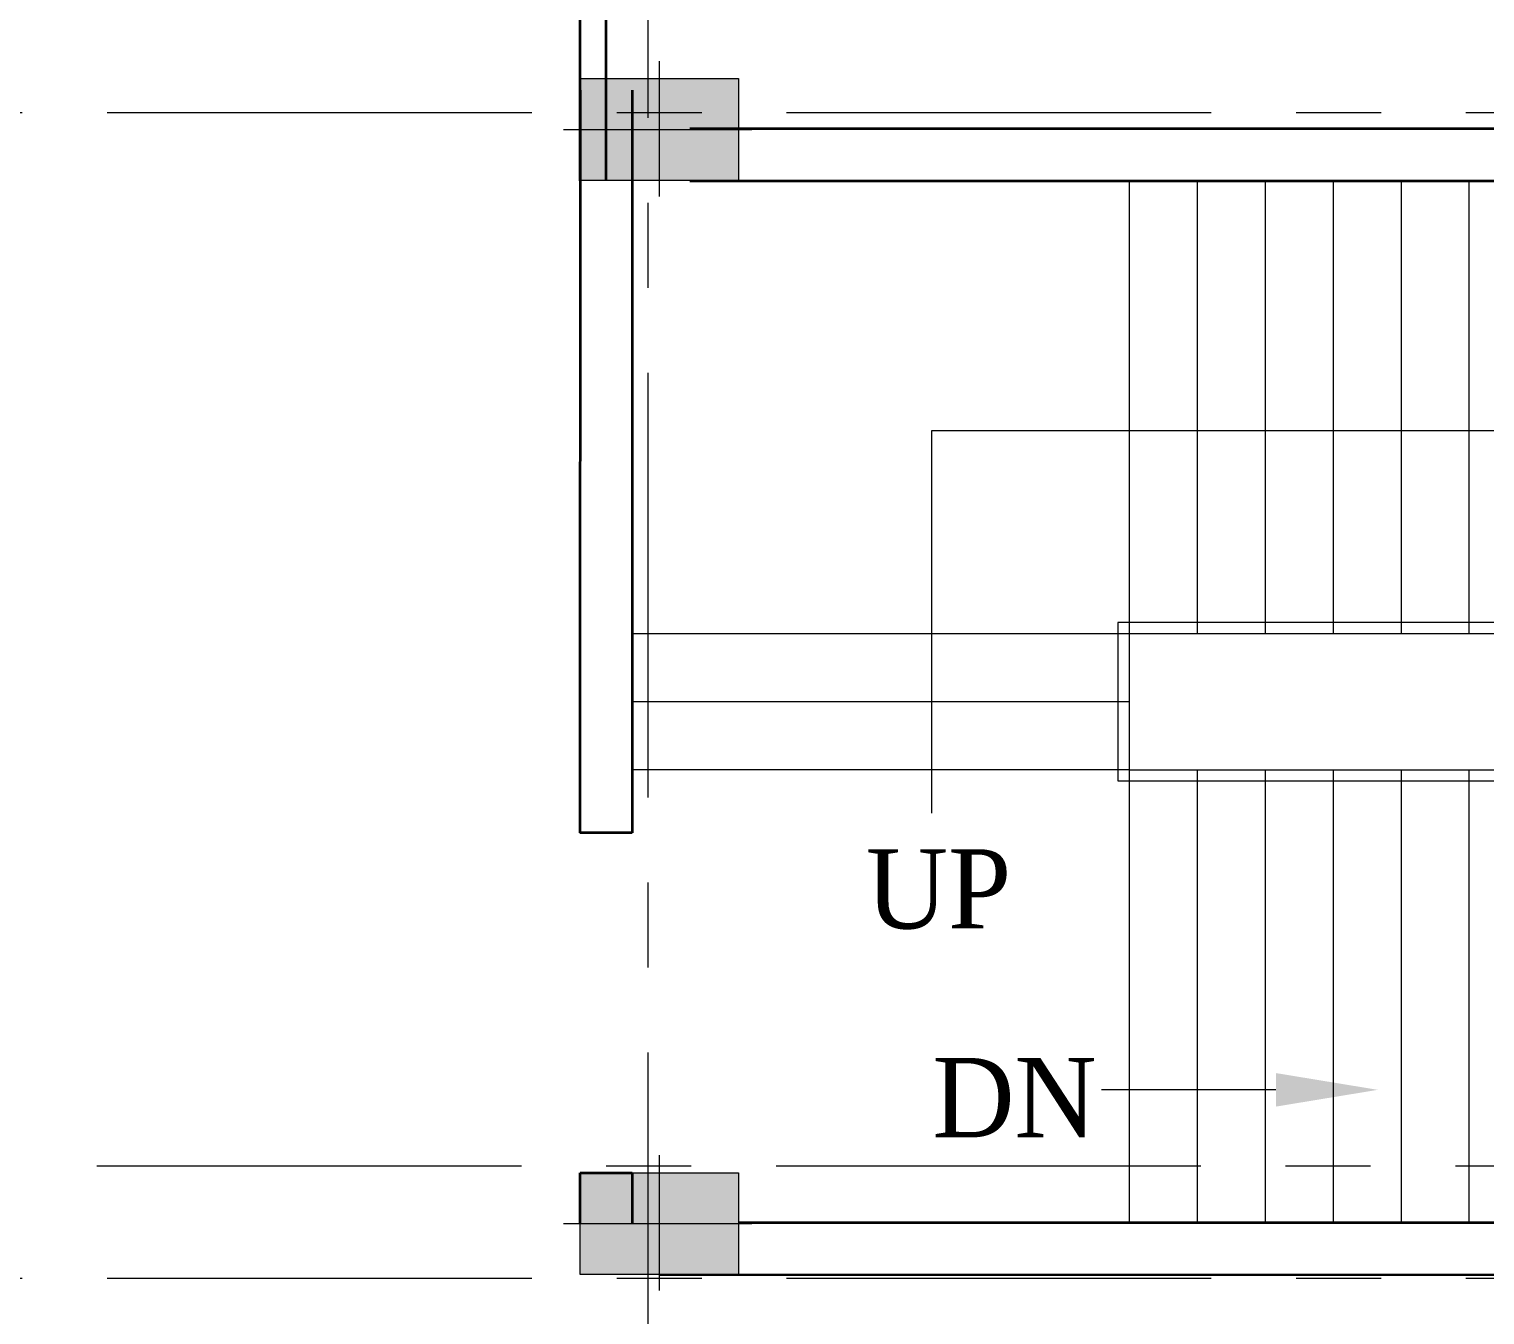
# Model space of a CAD drawing. Header units: inches. Extents: x 1789308 to 1948517, y 1504002 to 1708835.
# Drawn here: x 1890694 to 1891979, y 1667214 to 1668349 of the extents above; entities that cross this region are included whole.
import ezdxf
from ezdxf import colors
from ezdxf.entities.mleader import LeaderData, LeaderLine
from ezdxf.math import Vec2, Vec3

# ---------------------------------------------------------------- set-up
doc = ezdxf.new("R2010")
doc.units = ezdxf.units.IN
doc.header["$LTSCALE"] = 0.015
doc.header["$MEASUREMENT"] = 0
doc.linetypes.add('$DDT_AUDIT_GENERATED_(C)', pattern=[0])
doc.linetypes.add('CENTER', pattern=[2, 1.25, -0.25, 0.25, -0.25])
for name, color, linetype, lineweight in [('COLUMN - HACTH - STR', 25, '$DDT_AUDIT_GENERATED_(C)', 15), ('COLUMN - STR', 6, 'Continuous', 15), ('GRID - COLUMN - STR', 251, 'CENTER', 15), ('RAILING', 15, 'Continuous', 9), ('SECTION -  LINE - STR', 3, 'Continuous', 20), ('STAIRCASE', 161, 'Continuous', 13), ('TEXT', 7, 'Continuous', 5), ('wall', 1, 'Continuous', 35)]:
    doc.layers.add(name, color=color, linetype=linetype, lineweight=lineweight)
doc.styles.add('DIM 300', font='times.ttf', dxfattribs={"height": 300})
doc.styles.add('DIM 400', font='times.ttf', dxfattribs={"height": 400})
doc.styles.add('Scale M 100', font='times.ttf', dxfattribs={"width": 0.95, "height": 350})
doc.dimstyles.new('DIM 300', dxfattribs={"dimtxt": 300, "dimasz": 77, "dimexe": 66, "dimexo": 150, "dimgap": 12, "dimtad": 0, "dimdec": 0, "dimzin": 0, "dimdsep": 46, "dimtxsty": 'DIM 300', "dimblk": 'ARCHTICK', "dimcen": 0.09, "dimdle": 66, "dimclrd": 256, "dimclre": 256, "dimclrt": 7, "dimadec": 0, "dimazin": 0, "dimtfac": 1, "dimtdec": 0, "dimtofl": 0, "dimtmove": 2, "dimatfit": 3, "dimfxl": 300, "dimtolj": 1, "dimtzin": 0, "dimlwd": -1, "dimlwe": -1, "dimarcsym": 0})

# ---------------------------------------------------------------- blocks, each defined once
blk = doc.blocks.new('450X700')
at = {"layer": 'COLUMN - HACTH - STR'}
blk.add_hatch(color=256, dxfattribs=at).paths.add_polyline_path([(0, 0), (0, -700), (450, -700), (450, 0)])
at = {"layer": 'COLUMN - STR'}
for p, q in [((225, -773), (225, 59.2)), ((-77.2, -350), (520.4, -350))]:
    blk.add_line(p, q, dxfattribs=at)
blk.add_lwpolyline([(0, 0), (450, 0), (450, -700), (0, -700)], close=True, dxfattribs=at)
blk = doc.blocks.new('_ArchTick')
at = {"color": 0, "linetype": 'ByBlock', "lineweight": -3, "const_width": 0.15}
blk.add_lwpolyline([(-0.5, -0.5), (0.5, 0.5)], dxfattribs=at)
blk = doc.blocks.new('A$C1CC35E0C')
at = {"layer": 'GRID - COLUMN - STR', "ltscale": 100000}
for p, q in [((11325.5, 4412.1), (11325.5, -69399.6)), ((-12062.3, -21439), (88195.3, -21439)), ((-12108.7, -26089), (88195.3, -26089)), ((-12062.3, -26584.6), (88195.3, -26584.6))]:
    blk.add_line(p, q, dxfattribs=at)
at = {"layer": 'RAILING'}
for points in [[(13400.8, -24390), (16500.8, -24390), (16500.8, -23690), (13400.8, -23690)], [(13450.8, -24340), (16450.8, -24340), (16450.8, -23740), (13450.8, -23740)]]:
    blk.add_lwpolyline(points, close=True, dxfattribs=at)
at = {"layer": 'STAIRCASE'}
for p, q in [((13450.8, -21740), (13450.8, -23740)), ((13750.8, -21740), (13750.8, -23740)), ((14050.8, -21740), (14050.8, -23740)), ((14350.8, -21740), (14350.8, -23740)), ((14650.8, -21740), (14650.8, -23740)), ((14950.8, -21740), (14950.8, -23740)), ((13450.8, -23740), (11255.3, -23740)), ((13450.8, -24040), (11255.2, -24040)), ((13450.8, -24340), (11255.2, -24340)), ((13450.8, -24340), (13450.8, -26340)), ((13750.8, -24340), (13750.8, -26340)), ((14050.8, -24340), (14050.8, -26340)), ((14350.8, -24340), (14350.8, -26340)), ((14650.8, -24340), (14650.8, -26340)), ((14950.8, -24340), (14950.8, -26340))]:
    blk.add_line(p, q, dxfattribs=at)
at = {"layer": 'wall'}
for p, q in [((11025.5, -21740), (11025.5, -19644.5)), ((11140.5, -21740), (11140.5, -19644.5)), ((11025.5, -21340.3), (11025.2, -24619)), ((11255.5, -21340.4), (11255.2, -24619)), ((11510.5, -21510), (18720.5, -21510)), ((11510.5, -21740), (18720.5, -21740)), ((11255.2, -24619), (11025.2, -24619)), ((11025, -26119), (11025, -26340)), ((11025.5, -26119), (11255.5, -26119)), ((11255, -26119), (11255, -26340)), ((18710.1, -26340), (11725.5, -26340.5)), ((15291.3, -26570), (11375.4, -26570.9))]:
    blk.add_line(p, q, dxfattribs=at)
at = {"layer": 'COLUMN - STR', "color": 2, "rotation": 270}
for p in [(11725.5, -21289), (11725.5, -26119)]:
    blk.add_blockref('450X700', p, dxfattribs=at)
at = {"layer": 'TEXT', "char_height": 350, "attachment_point": 1, "style": 'Scale M 100'}
for s, insert in [('UP', (12287.6, -24691.1)), ('DN', (12581.5, -25612.4))]:
    blk.add_mtext_dynamic_manual_height_columns(s, width=3325.618, gutter_width=625, heights=[0], dxfattribs=dict(at, insert=insert))
at = {"layer": 'TEXT'}
blk.add_leader([(16186.6, -22844.5), (12577.1, -22844.5), (12577.1, -24531.6)], dimstyle='DIM 300', override={"dimasz": 555, "dimgap": 12, "dimtad": 0, "dimfxl": 0, "dimfxlon": 1}, dxfattribs=at)
ml = blk.add_multileader_mtext('Standard', dxfattribs=at)
ml.set_content('', color=256, style='DIM 400')
ml.set_leader_properties()
ml.build(insert=Vec2(0, 0))
ml.multileader.update_dxf_attribs({"text_right_attachment_type": 6, "dogleg_length": 0.36, "arrow_head_size": 450})
ctx = ml.context
ctx.base_point, ctx.char_height, ctx.arrow_head_size, ctx.landing_gap_size, ctx.plane_origin = Vec3(13328.3, -25753.2), 0.18, 450, 0.09, Vec3(15600.8, -25753.3)
ctx.right_attachment, ctx.text_align_type = 6, 2
notes = []
notes.append((ctx, [(0, (1, 1, 0), (13328.8, -25753.3), (-1, 0), 0.36, [(0, [(14548.4, -25753.3), (13559.9, -25753.3)], 0, [])])]))
ctx.mtext.insert, ctx.mtext.alignment, ctx.mtext.flow_direction = Vec3(13328.4, -25753.1), 3, 5
for ctx, leaders in notes:
    for number, flags, end, landing, length, lines in leaders:
        leader = LeaderData()
        leader.index, (leader.has_last_leader_line, leader.has_dogleg_vector, leader.attachment_direction) = number, flags
        leader.last_leader_point, leader.dogleg_vector, leader.dogleg_length = Vec3(end), Vec3(landing), length
        for number, points, colour, breaks in lines:
            line = LeaderLine()
            line.index, line.vertices, line.color, line.breaks = number, Vec3.list(points), colors.encode_raw_color(colour), breaks
            leader.lines.append(line)
        ctx.leaders.append(leader)

msp = doc.modelspace()

# ---------------------------------------------------------------- block references
at = {"layer": 'SECTION -  LINE - STR', "xscale": 0.2, "yscale": 0.2, "zscale": 0.2}
msp.add_blockref('A$C1CC35E0C', (1888975.2, 1672563.4), dxfattribs=at)

doc.saveas('drawing.dxf')
